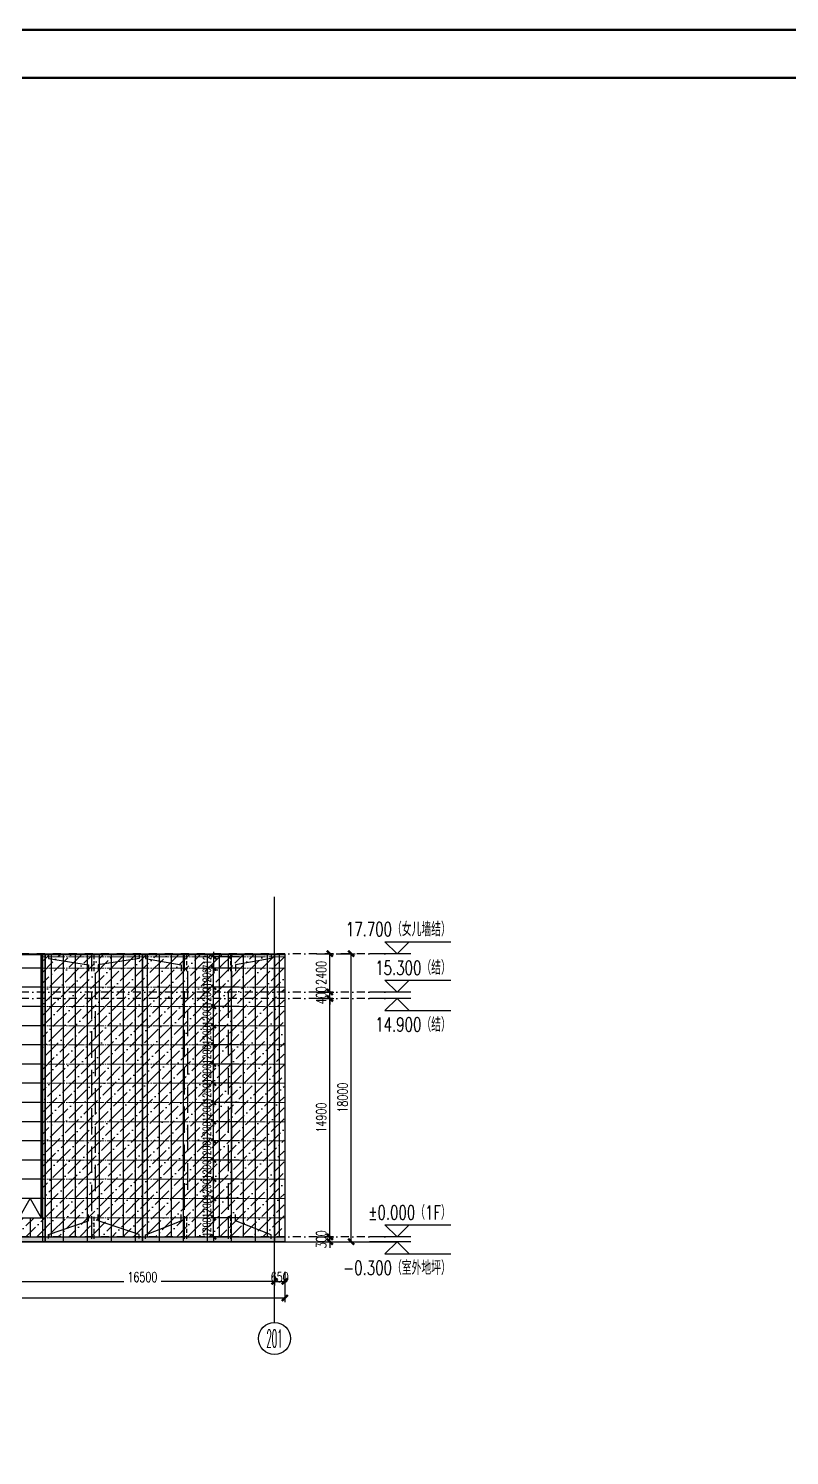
# Model space of a CAD drawing. Extents: x -2072575 to 87763, y -155913 to 742026.
# Drawn here: x -954871 to -907316, y 545061 to 634236 of the extents above; entities that cross this region are included whole.
import ezdxf
from ezdxf.enums import TextEntityAlignment as Align

# ---------------------------------------------------------------- set-up
doc = ezdxf.new("R2010")
doc.units = 0
doc.header["$LTSCALE"] = 1000
for name, pattern in [('20剖面图$0$DASH', [0.35, 0.25, -0.1]), ('CENTER', [2, 1.25, -0.25, 0.25, -0.25]), ('DASHDOT', [1, 0.5, -0.25, 0, -0.25]), ('DASHED', [0.75, 0.5, -0.25]), ('DOT', [0.25, 0, -0.25]), ('DOTE', [2.42, 2, -0.2, 0.02, -0.2])]:
    doc.linetypes.add(name, pattern=pattern)
doc.layers.get('Defpoints').update_dxf_attribs({"color": 210})
for name, color, linetype in [('!ZN1-填充-8', 8, 'Continuous'), ('!ZN3-玻璃幕墙-4', 4, 'Continuous'), ('0-cxFrame', 155, 'Continuous'), ('12圆钢+30钢套管撑杆', 3, 'Continuous'), ('12圆钢斜拉条', 30, 'Continuous'), ('12圆钢直拉条', 22, 'Continuous'), ('3符号', 3, 'Continuous'), ('3铝板幕墙', 3, 'Continuous'), ('4玻璃幕墙', 4, 'Continuous'), ('60x60x5钢方管', 6, '20剖面图$0$DASH'), ('A-LIN-V', 9, 'Continuous'), ('A-云线', 50, 'Continuous'), ('AS-WALL', 40, 'Continuous'), ('DIM', 173, 'Continuous'), ('DOT', 8, 'DOT'), ('DOTE', 1, 'CENTER'), ('压型钢板', 23, 'Continuous')]:
    doc.layers.add(name, color=color, linetype=linetype)
for name, color, linetype, lineweight in [('0-cxText', 131, 'Continuous', 25), ('冷弯薄壁C型钢 250x75x20x3.0', 51, 'DOTE', 0), ('梁', 4, 'Continuous', 18)]:
    doc.layers.add(name, color=color, linetype=linetype, lineweight=lineweight)
doc.styles.add('_TCH_AXIS', font='COMPLEX', dxfattribs={"bigfont": 'GBCBIG'})
doc.styles.add('cx_tuming', font='simhei.ttf')
doc.styles.add('cx_tuqian1', font='')
doc.styles.add('DHTEXT-1', font='romans.shx', dxfattribs={"width": 0.7, "bigfont": 'chinese.shx'})
doc.styles.add('卓越符号', font='ROMANS.shx', dxfattribs={"width": 0.7, "bigfont": 'CHINESE.shx'})
doc.styles.add('黑体', font='simhei.ttf', dxfattribs={"height": 12})
doc.styles.get('cx_tuqian1').set_extended_font_data('SimSun')
doc.dimstyles.new('ZN200', dxfattribs={"dimscale": 200, "dimtxt": 2.5, "dimasz": 1.5, "dimexe": 1, "dimexo": 2, "dimgap": 0.9, "dimtad": 1, "dimdec": 0, "dimdsep": 46, "dimtxsty": 'DHTEXT-1', "dimblk": 'ARCHTICK', "dimcen": 2.5, "dimclrd": 173, "dimclre": 173, "dimclrt": 7, "dimazin": 2, "dimtfac": 1, "dimtdec": 0, "dimtix": 1, "dimtmove": 2, "dimatfit": 3, "dimfxl": 0, "dimtolj": 1, "dimtzin": 0, "dimarcsym": 0})
doc.dimstyles.new('ZN250', dxfattribs={"dimscale": 250, "dimtxt": 2.5, "dimasz": 1.5, "dimexe": 1, "dimexo": 2, "dimgap": 0.9, "dimtad": 1, "dimdec": 0, "dimdsep": 46, "dimtxsty": 'DHTEXT-1', "dimblk": 'ARCHTICK', "dimcen": 2.5, "dimclrd": 173, "dimclre": 173, "dimclrt": 7, "dimazin": 2, "dimtfac": 1, "dimtdec": 0, "dimtix": 1, "dimtmove": 2, "dimatfit": 3, "dimfxl": 0, "dimarcsym": 0})
pattern_1 = [(45, (1036481.6, -558720.36), (252.5697, 926.08891), [1190.625, -238.125, 0, -238.125])]

# ---------------------------------------------------------------- blocks, each defined once
blk = doc.blocks.new('_ArchTick')
at = {"color": 0, "linetype": 'ByBlock', "const_width": 0.4}
blk.add_lwpolyline([(-0.5, -0.5), (0.5, 0.5)], dxfattribs=at)
blk = doc.blocks.new('*D157')
at = {"layer": 'Defpoints', "color": 0, "ltscale": 2500, "transparency": 16777216}
for p in [(-1210766, 470420), (-1126966, 470420), (-1126966, 468284)]:
    blk.add_point(p, dxfattribs=at)
at = {"layer": 'DIM', "color": 173, "linetype": 'ByBlock', "lineweight": -2, "ltscale": 2500, "transparency": 16777216}
for p, q in [((-1210766, 469920), (-1210766, 468034)), ((-1126966, 469920), (-1126966, 468034)), ((-1210766, 468284), (-1170070, 468284)), ((-1126966, 468284), (-1167662, 468284))]:
    blk.add_line(p, q, dxfattribs=at)
at = {"layer": 'DIM', "color": 173, "lineweight": -2, "ltscale": 2500, "transparency": 16777216, "xscale": 375, "yscale": 375, "zscale": 375, "rotation": 180}
blk.add_blockref('_ArchTick', (-1210766, 468284), dxfattribs=at)
at = {"layer": 'DIM', "color": 173, "lineweight": -2, "ltscale": 2500, "transparency": 16777216, "xscale": 375, "yscale": 375, "zscale": 375}
blk.add_blockref('_ArchTick', (-1126966, 468284), dxfattribs=at)
at = {"layer": 'DIM', "color": 7, "ltscale": 2500, "transparency": 16777216, "insert": (-1168866, 468559), "char_height": 625, "attachment_point": 5, "style": 'DHTEXT-1'}
blk.add_mtext('83800', dxfattribs=at)
blk = doc.blocks.new('*D158')
at = {"layer": 'Defpoints', "color": 0, "ltscale": 2500, "transparency": 16777216}
for p in [(-1124149, 489808), (-1122816, 489808), (-1124149, 471808)]:
    blk.add_point(p, dxfattribs=at)
at = {"layer": 'DIM', "color": 173, "linetype": 'ByBlock', "lineweight": -2, "ltscale": 2500, "transparency": 16777216}
for p, q in [((-1123649, 489808), (-1122566, 489808)), ((-1122816, 471808), (-1122816, 489808)), ((-1123649, 471808), (-1122566, 471808))]:
    blk.add_line(p, q, dxfattribs=at)
at = {"layer": 'DIM', "color": 173, "lineweight": -2, "ltscale": 2500, "transparency": 16777216, "xscale": 375, "yscale": 375, "zscale": 375}
for p, rotation in [((-1122816, 489808), 90), ((-1122816, 471808), 270)]:
    blk.add_blockref('_ArchTick', p, dxfattribs=dict(at, rotation=rotation))
at = {"layer": 'DIM', "color": 7, "ltscale": 2500, "transparency": 16777216, "insert": (-1123353, 480808), "char_height": 625, "attachment_point": 5, "rotation": 90, "style": 'DHTEXT-1'}
blk.add_mtext('18000', dxfattribs=at)
blk = doc.blocks.new('*D159')
at = {"layer": 'Defpoints', "color": 0, "ltscale": 2500, "transparency": 16777216}
for p in [(-1125484, 472108), (-1125484, 471808), (-1124151, 472108)]:
    blk.add_point(p, dxfattribs=at)
at = {"layer": 'DIM', "color": 173, "linetype": 'ByBlock', "lineweight": -2, "ltscale": 2500, "transparency": 16777216}
for p, q in [((-1124984, 472108), (-1123901, 472108)), ((-1124984, 471808), (-1123901, 471808)), ((-1124151, 472108), (-1124151, 472483)), ((-1124151, 471808), (-1124151, 472108)), ((-1124151, 471808), (-1124151, 471433))]:
    blk.add_line(p, q, dxfattribs=at)
at = {"layer": 'DIM', "color": 173, "lineweight": -2, "ltscale": 2500, "transparency": 16777216, "xscale": 375, "yscale": 375, "zscale": 375}
for p, rotation in [((-1124151, 472108), 270), ((-1124151, 471808), 90)]:
    blk.add_blockref('_ArchTick', p, dxfattribs=dict(at, rotation=rotation))
at = {"layer": 'DIM', "color": 7, "ltscale": 2500, "transparency": 16777216, "insert": (-1124688, 471958), "char_height": 625, "attachment_point": 5, "rotation": 90, "style": 'DHTEXT-1'}
blk.add_mtext('300', dxfattribs=at)
blk = doc.blocks.new('*D160')
at = {"layer": 'Defpoints', "color": 0, "ltscale": 2500, "transparency": 16777216}
for p in [(-1125484, 487008), (-1124151, 487008), (-1125484, 472108)]:
    blk.add_point(p, dxfattribs=at)
at = {"layer": 'DIM', "color": 173, "linetype": 'ByBlock', "lineweight": -2, "ltscale": 2500, "transparency": 16777216}
for p, q in [((-1124984, 487008), (-1123901, 487008)), ((-1124151, 472108), (-1124151, 487008)), ((-1124984, 472108), (-1123901, 472108))]:
    blk.add_line(p, q, dxfattribs=at)
at = {"layer": 'DIM', "color": 173, "lineweight": -2, "ltscale": 2500, "transparency": 16777216, "xscale": 375, "yscale": 375, "zscale": 375}
for p, rotation in [((-1124151, 487008), 90), ((-1124151, 472108), 270)]:
    blk.add_blockref('_ArchTick', p, dxfattribs=dict(at, rotation=rotation))
at = {"layer": 'DIM', "color": 7, "ltscale": 2500, "transparency": 16777216, "insert": (-1124688, 479558), "char_height": 625, "attachment_point": 5, "rotation": 90, "style": 'DHTEXT-1'}
blk.add_mtext('14900', dxfattribs=at)
blk = doc.blocks.new('*D161')
at = {"layer": 'Defpoints', "color": 0, "ltscale": 2500, "transparency": 16777216}
for p in [(-1125484, 487408), (-1125484, 487008), (-1124151, 487408)]:
    blk.add_point(p, dxfattribs=at)
at = {"layer": 'DIM', "color": 173, "linetype": 'ByBlock', "lineweight": -2, "ltscale": 2500, "transparency": 16777216}
for p, q in [((-1124984, 487408), (-1123901, 487408)), ((-1124984, 487008), (-1123901, 487008)), ((-1124151, 487408), (-1124151, 487783)), ((-1124151, 487008), (-1124151, 487408)), ((-1124151, 487008), (-1124151, 486633))]:
    blk.add_line(p, q, dxfattribs=at)
at = {"layer": 'DIM', "color": 173, "lineweight": -2, "ltscale": 2500, "transparency": 16777216, "xscale": 375, "yscale": 375, "zscale": 375}
for p, rotation in [((-1124151, 487408), 270), ((-1124151, 487008), 90)]:
    blk.add_blockref('_ArchTick', p, dxfattribs=dict(at, rotation=rotation))
at = {"layer": 'DIM', "color": 7, "ltscale": 2500, "transparency": 16777216, "insert": (-1124688, 487208), "char_height": 625, "attachment_point": 5, "rotation": 90, "style": 'DHTEXT-1'}
blk.add_mtext('400', dxfattribs=at)
blk = doc.blocks.new('*D162')
at = {"layer": 'Defpoints', "color": 0, "ltscale": 2500, "transparency": 16777216}
for p in [(-1125484, 489808), (-1124151, 489808), (-1125484, 487408)]:
    blk.add_point(p, dxfattribs=at)
at = {"layer": 'DIM', "color": 173, "linetype": 'ByBlock', "lineweight": -2, "ltscale": 2500, "transparency": 16777216}
for p, q in [((-1124984, 489808), (-1123901, 489808)), ((-1124151, 487408), (-1124151, 489808)), ((-1124984, 487408), (-1123901, 487408))]:
    blk.add_line(p, q, dxfattribs=at)
at = {"layer": 'DIM', "color": 173, "lineweight": -2, "ltscale": 2500, "transparency": 16777216, "xscale": 375, "yscale": 375, "zscale": 375}
for p, rotation in [((-1124151, 489808), 90), ((-1124151, 487408), 270)]:
    blk.add_blockref('_ArchTick', p, dxfattribs=dict(at, rotation=rotation))
at = {"layer": 'DIM', "color": 7, "ltscale": 2500, "transparency": 16777216, "insert": (-1124688, 488608), "char_height": 625, "attachment_point": 5, "rotation": 90, "style": 'DHTEXT-1'}
blk.add_mtext('2400', dxfattribs=at)
blk = doc.blocks.new('*D168')
at = {"layer": 'Defpoints', "color": 0, "ltscale": 2500, "transparency": 16777216}
for p in [(-1144116, 470420), (-1127616, 470420), (-1127616, 469324)]:
    blk.add_point(p, dxfattribs=at)
at = {"layer": 'DIM', "color": 173, "linetype": 'ByBlock', "lineweight": -2, "ltscale": 2500, "transparency": 16777216}
for p, q in [((-1144116, 469920), (-1144116, 469074)), ((-1144116, 469324), (-1137039, 469324)), ((-1127616, 469324), (-1134693, 469324)), ((-1127616, 469920), (-1127616, 469074))]:
    blk.add_line(p, q, dxfattribs=at)
at = {"layer": 'DIM', "color": 173, "lineweight": -2, "ltscale": 2500, "transparency": 16777216, "xscale": 375, "yscale": 375, "zscale": 375, "rotation": 180}
blk.add_blockref('_ArchTick', (-1144116, 469324), dxfattribs=at)
at = {"layer": 'DIM', "color": 173, "lineweight": -2, "ltscale": 2500, "transparency": 16777216, "xscale": 375, "yscale": 375, "zscale": 375}
blk.add_blockref('_ArchTick', (-1127616, 469324), dxfattribs=at)
at = {"layer": 'DIM', "color": 7, "ltscale": 2500, "transparency": 16777216, "insert": (-1135866, 469599), "char_height": 625, "attachment_point": 5, "style": 'DHTEXT-1'}
blk.add_mtext('16500', dxfattribs=at)
blk = doc.blocks.new('*D169')
at = {"layer": 'Defpoints', "color": 0, "ltscale": 2500, "transparency": 16777216}
for p in [(-1127616, 470420), (-1126966, 470420), (-1126966, 469324)]:
    blk.add_point(p, dxfattribs=at)
at = {"layer": 'DIM', "color": 173, "linetype": 'ByBlock', "lineweight": -2, "ltscale": 2500, "transparency": 16777216}
for p, q in [((-1127616, 469920), (-1127616, 469074)), ((-1127616, 469324), (-1126966, 469324)), ((-1126966, 469920), (-1126966, 469074))]:
    blk.add_line(p, q, dxfattribs=at)
at = {"layer": 'DIM', "color": 173, "lineweight": -2, "ltscale": 2500, "transparency": 16777216, "xscale": 375, "yscale": 375, "zscale": 375, "rotation": 180}
blk.add_blockref('_ArchTick', (-1127616, 469324), dxfattribs=at)
at = {"layer": 'DIM', "color": 173, "lineweight": -2, "ltscale": 2500, "transparency": 16777216, "xscale": 375, "yscale": 375, "zscale": 375}
blk.add_blockref('_ArchTick', (-1126966, 469324), dxfattribs=at)
at = {"layer": 'DIM', "color": 7, "ltscale": 2500, "transparency": 16777216, "insert": (-1127291, 469599), "char_height": 625, "attachment_point": 5, "style": 'DHTEXT-1'}
blk.add_mtext('650', dxfattribs=at)
blk = doc.blocks.new('卓越-轴号')
blk.add_circle((0, 0), 4)
at = {"color": 0, "style": '_TCH_AXIS', "width": 1.041667, "flags": 8}
blk.add_attdef('A', text='', height=4.48, dxfattribs=at).set_placement((-2, -2.24), (2, -2.24), align=Align.FIT)
blk = doc.blocks.new('*U226')
at = {"ltscale": 10}
blk.add_line((3.48, 0), (-6.85, 0), dxfattribs=at)
blk.add_lwpolyline([(3, 3), (0, 0), (-3, 3), (13.45, 3)])
at = {"color": 0, "style": '卓越符号', "width": 0.7, "flags": 8}
blk.add_attdef('±0.000', text='', height=3.5, dxfattribs=at).set_placement((13.45, 4.35), align=Align.RIGHT)
blk = doc.blocks.new('*U227')
at = {"ltscale": 10}
blk.add_line((3.48, 0), (-6.85, 0), dxfattribs=at)
blk.add_lwpolyline([(3, -3), (0, 0), (-3, -3), (13.45, -3)])
at = {"color": 0, "style": '卓越符号', "width": 0.7, "flags": 8}
blk.add_attdef('±0.000', text='', height=3.5, dxfattribs=at).set_placement((13.45, -7.85), align=Align.RIGHT)
blk = doc.blocks.new('TK22.A1 L(Dragon)')
at = {"layer": '0-cxFrame', "color": 7, "const_width": 0.5}
blk.add_lwpolyline([(0, 0), (-841, 0), (-841, 594), (0, 594)], close=True, dxfattribs=at)
at = {"layer": '0-cxFrame', "const_width": 0.5}
blk.add_lwpolyline([(-80, 10), (-821, 10), (-821, 584), (-80, 584)], close=True, dxfattribs=at)
at = {"style": '黑体', "flags": 4}
blk.add_attdef('图幅', text='', height=3.3, dxfattribs=at).set_placement((-40, 3), align=Align.RIGHT)
at = {"layer": '0-cxText', "flags": 4}
for tag, height, style, p in [('建设单位', 3.5, 'cx_tuming', (-45, 240)), ('项目名称', 3.5, 'cx_tuming', (-45, 210)), ('子项名称', 3.5, 'cx_tuming', (-45, 180)), ('工程编号', 3.3, 'cx_tuqian1', (-35, 165)), ('图名1', 3.5, 'cx_tuming', (-45, 87)), ('图名2', 3.5, 'cx_tuming', (-45, 79)), ('图名3', 3.5, 'cx_tuming', (-45, 71)), ('出图日期', 3.3, 'cx_tuqian1', (-39, 60)), ('专业', 3.3, 'cx_tuqian1', (-55, 52)), ('图号', 3.3, 'cx_tuqian1', (-55, 44)), ('版次', 3.3, 'cx_tuqian1', (-20, 44))]:
    blk.add_attdef(tag, text='', height=height, dxfattribs=dict(at, style=style)).set_placement(p, align=Align.MIDDLE)
at = {"layer": 'Defpoints', "color": 6, "flags": 4}
for tag, height, style, p in [('tufu', 3.3, '黑体', (-12, 12)), ('dwfname', 4, 'cx_tuqian1', (-80, 3))]:
    blk.add_attdef(tag, text='', height=height, dxfattribs=dict(at, style=style)).set_placement(p, align=Align.RIGHT)
blk = doc.blocks.new('20250905092932')
at = {"layer": '!ZN1-填充-8'}
h = blk.add_hatch(dxfattribs=at)
h.set_pattern_fill('ANSI36', color=252, scale=300, style=0)
h.set_pattern_definition(pattern_1)
h.paths.add_polyline_path([(68000, 0), (83100, 0), (83100, 17650), (68000, 17650)])
h = blk.add_hatch(dxfattribs=at)
h.set_pattern_fill('ANSI36', color=252, scale=300, style=0)
h.set_pattern_definition(pattern_1)
h.paths.add_polyline_path([(11109, 0), (68000, 0), (68000, 1200), (11109, 1200)])
h = blk.add_hatch(dxfattribs=at)
h.set_pattern_fill('DOTS', color=252, scale=100, style=0)
h.set_pattern_definition([(0, (1022002.81, -558720.36), (79.375, 158.75), [0, -158.75])])
h.paths.add_polyline_path([(-650, 0), (83150, 0), (83150, -300), (-650, -300)])
at = {"layer": '!ZN3-玻璃幕墙-4', "color": 252, "ltscale": 10, "elevation": 0}
blk.add_lwpolyline([(66540, 1200), (67230, 2400), (67920, 1200)], dxfattribs=at)
at = {"layer": '3铝板幕墙', "color": 252, "ltscale": 1000}
for p, q in [((68000, 0), (68000, -300)), ((69302, 0), (69302, -300)), ((70802, 0), (70802, -300)), ((72302, 0), (72302, -300)), ((73802, 0), (73802, -300)), ((75302, 0), (75302, -300)), ((76802, 0), (76802, -300)), ((78302, 0), (78302, -300)), ((79802, 0), (79802, -300)), ((81302, 0), (81302, -300)), ((83150, 0), (83150, -300))]:
    blk.add_line(p, q, dxfattribs=at)
blk.add_lwpolyline([(-650, 0), (83150, 0), (83150, -300), (-650, -300)], close=True, dxfattribs=at)
at = {"layer": '4玻璃幕墙', "color": 252, "ltscale": 10}
for p, q in [((67920, 1200), (67920, 17650)), ((68000, 1200), (68000, 17650)), ((67920, 16800), (66540, 16800)), ((67920, 15600), (66540, 15600)), ((67920, 14400), (66540, 14400)), ((67920, 13200), (66540, 13200)), ((67920, 12000), (66540, 12000)), ((67920, 10800), (66540, 10800)), ((67920, 9600), (66540, 9600)), ((67920, 8400), (66540, 8400)), ((67920, 7200), (66540, 7200)), ((67920, 6000), (66540, 6000)), ((67920, 4800), (66540, 4800)), ((67920, 3600), (66540, 3600)), ((67920, 2400), (66540, 2400))]:
    blk.add_line(p, q, dxfattribs=at)
blk.add_lwpolyline([(7269, 2400), (7269, 0), (11107, 0), (11107, 1200), (68000, 1200), (68000, 17650), (66460, 17650), (66460, 2400), (7269, 2400)], dxfattribs=at)
at = {"layer": '压型钢板', "color": 252, "ltscale": 10}
for p, q in [((68000, 17700), (68000, 0)), ((68552, 17700), (68552, 0)), ((69302, 17700), (69302, 0)), ((70052, 17700), (70052, 0)), ((70802, 17700), (70802, 0)), ((71552, 17700), (71552, 0)), ((72302, 17700), (72302, 0)), ((73052, 17700), (73052, 0)), ((73802, 17700), (73802, 0)), ((74552, 17700), (74552, 0)), ((75302, 17700), (75302, 0)), ((76052, 17700), (76052, 0)), ((76802, 17700), (76802, 0)), ((77552, 17700), (77552, 0)), ((78302, 17700), (78302, 0)), ((79052, 17700), (79052, 0)), ((79802, 17700), (79802, 0)), ((80552, 17700), (80552, 0)), ((81302, 17700), (81302, 0)), ((82052, 17700), (82052, 0)), ((82802, 17700), (82802, 0)), ((83150, 17700), (83150, 0)), ((67230, 1200), (67230, 0))]:
    blk.add_line(p, q, dxfattribs=at)
blk = doc.blocks.new('*D3731')
at = {"layer": 'Defpoints', "color": 0, "ltscale": 10, "transparency": 16777216}
for p in [(-943282, 576233), (-941316, 576233), (-941316, 575520)]:
    blk.add_point(p, dxfattribs=at)
at = {"layer": 'DIM', "color": 173, "linetype": 'ByBlock', "lineweight": -2, "ltscale": 10, "transparency": 16777216}
for p, q in [((-941716, 576233), (-943482, 576233)), ((-943282, 576233), (-943282, 576533)), ((-943282, 575520), (-943282, 576233)), ((-941716, 575520), (-943482, 575520)), ((-943282, 575520), (-943282, 575220))]:
    blk.add_line(p, q, dxfattribs=at)
at = {"layer": 'DIM', "color": 173, "lineweight": -2, "ltscale": 10, "transparency": 16777216, "xscale": 300, "yscale": 300, "zscale": 300}
for p, rotation in [((-943282, 576233), 270), ((-943282, 575520), 90)]:
    blk.add_blockref('_ArchTick', p, dxfattribs=dict(at, rotation=rotation))
at = {"layer": 'DIM', "color": 7, "ltscale": 10, "transparency": 16777216, "insert": (-943712, 575877), "char_height": 500, "attachment_point": 5, "rotation": 90, "style": 'DHTEXT-1'}
blk.add_mtext('\\A1;712', dxfattribs=at)
blk = doc.blocks.new('*D3732')
at = {"layer": 'Defpoints', "color": 0, "ltscale": 10, "transparency": 16777216}
for p in [(-943302, 575520), (-941316, 575520), (-941316, 574320)]:
    blk.add_point(p, dxfattribs=at)
at = {"layer": 'DIM', "color": 173, "linetype": 'ByBlock', "lineweight": -2, "ltscale": 10, "transparency": 16777216}
for p, q in [((-941716, 575520), (-943502, 575520)), ((-943302, 575520), (-943302, 575820)), ((-943302, 574320), (-943302, 575520)), ((-941716, 574320), (-943502, 574320)), ((-943302, 574320), (-943302, 574020))]:
    blk.add_line(p, q, dxfattribs=at)
at = {"layer": 'DIM', "color": 173, "lineweight": -2, "ltscale": 10, "transparency": 16777216, "xscale": 300, "yscale": 300, "zscale": 300}
for p, rotation in [((-943302, 575520), 270), ((-943302, 574320), 90)]:
    blk.add_blockref('_ArchTick', p, dxfattribs=dict(at, rotation=rotation))
at = {"layer": 'DIM', "color": 7, "ltscale": 10, "transparency": 16777216, "insert": (-943732, 574920), "char_height": 500, "attachment_point": 5, "rotation": 90, "style": 'DHTEXT-1'}
blk.add_mtext('\\A1;1200', dxfattribs=at)
blk = doc.blocks.new('*D3733')
at = {"layer": 'Defpoints', "color": 0, "ltscale": 10, "transparency": 16777216}
for p in [(-943302, 574320), (-941316, 574320), (-941316, 573120)]:
    blk.add_point(p, dxfattribs=at)
at = {"layer": 'DIM', "color": 173, "linetype": 'ByBlock', "lineweight": -2, "ltscale": 10, "transparency": 16777216}
for p, q in [((-941716, 574320), (-943502, 574320)), ((-943302, 574320), (-943302, 574620)), ((-943302, 573120), (-943302, 574320)), ((-941716, 573120), (-943502, 573120)), ((-943302, 573120), (-943302, 572820))]:
    blk.add_line(p, q, dxfattribs=at)
at = {"layer": 'DIM', "color": 173, "lineweight": -2, "ltscale": 10, "transparency": 16777216, "xscale": 300, "yscale": 300, "zscale": 300}
for p, rotation in [((-943302, 574320), 270), ((-943302, 573120), 90)]:
    blk.add_blockref('_ArchTick', p, dxfattribs=dict(at, rotation=rotation))
at = {"layer": 'DIM', "color": 7, "ltscale": 10, "transparency": 16777216, "insert": (-943732, 573720), "char_height": 500, "attachment_point": 5, "rotation": 90, "style": 'DHTEXT-1'}
blk.add_mtext('\\A1;1200', dxfattribs=at)
blk = doc.blocks.new('*D3734')
at = {"layer": 'Defpoints', "color": 0, "ltscale": 10, "transparency": 16777216}
for p in [(-943302, 573120), (-941316, 573120), (-941316, 571920)]:
    blk.add_point(p, dxfattribs=at)
at = {"layer": 'DIM', "color": 173, "linetype": 'ByBlock', "lineweight": -2, "ltscale": 10, "transparency": 16777216}
for p, q in [((-943302, 573120), (-943302, 573420)), ((-941716, 573120), (-943502, 573120)), ((-943302, 571920), (-943302, 573120)), ((-941716, 571920), (-943502, 571920)), ((-943302, 571920), (-943302, 571620))]:
    blk.add_line(p, q, dxfattribs=at)
at = {"layer": 'DIM', "color": 173, "lineweight": -2, "ltscale": 10, "transparency": 16777216, "xscale": 300, "yscale": 300, "zscale": 300}
for p, rotation in [((-943302, 573120), 270), ((-943302, 571920), 90)]:
    blk.add_blockref('_ArchTick', p, dxfattribs=dict(at, rotation=rotation))
at = {"layer": 'DIM', "color": 7, "ltscale": 10, "transparency": 16777216, "insert": (-943732, 572520), "char_height": 500, "attachment_point": 5, "rotation": 90, "style": 'DHTEXT-1'}
blk.add_mtext('\\A1;1200', dxfattribs=at)
blk = doc.blocks.new('*D3735')
at = {"layer": 'Defpoints', "color": 0, "ltscale": 10, "transparency": 16777216}
for p in [(-943302, 571920), (-941316, 571920), (-941316, 570720)]:
    blk.add_point(p, dxfattribs=at)
at = {"layer": 'DIM', "color": 173, "linetype": 'ByBlock', "lineweight": -2, "ltscale": 10, "transparency": 16777216}
for p, q in [((-941716, 571920), (-943502, 571920)), ((-943302, 571920), (-943302, 572220)), ((-943302, 570720), (-943302, 571920)), ((-941716, 570720), (-943502, 570720)), ((-943302, 570720), (-943302, 570420))]:
    blk.add_line(p, q, dxfattribs=at)
at = {"layer": 'DIM', "color": 173, "lineweight": -2, "ltscale": 10, "transparency": 16777216, "xscale": 300, "yscale": 300, "zscale": 300}
for p, rotation in [((-943302, 571920), 270), ((-943302, 570720), 90)]:
    blk.add_blockref('_ArchTick', p, dxfattribs=dict(at, rotation=rotation))
at = {"layer": 'DIM', "color": 7, "ltscale": 10, "transparency": 16777216, "insert": (-943732, 571320), "char_height": 500, "attachment_point": 5, "rotation": 90, "style": 'DHTEXT-1'}
blk.add_mtext('\\A1;1200', dxfattribs=at)
blk = doc.blocks.new('*D3736')
at = {"layer": 'Defpoints', "color": 0, "ltscale": 10, "transparency": 16777216}
for p in [(-943302, 570720), (-941316, 570720), (-941316, 569520)]:
    blk.add_point(p, dxfattribs=at)
at = {"layer": 'DIM', "color": 173, "linetype": 'ByBlock', "lineweight": -2, "ltscale": 10, "transparency": 16777216}
for p, q in [((-941716, 570720), (-943502, 570720)), ((-943302, 570720), (-943302, 571020)), ((-943302, 569520), (-943302, 570720)), ((-941716, 569520), (-943502, 569520)), ((-943302, 569520), (-943302, 569220))]:
    blk.add_line(p, q, dxfattribs=at)
at = {"layer": 'DIM', "color": 173, "lineweight": -2, "ltscale": 10, "transparency": 16777216, "xscale": 300, "yscale": 300, "zscale": 300}
for p, rotation in [((-943302, 570720), 270), ((-943302, 569520), 90)]:
    blk.add_blockref('_ArchTick', p, dxfattribs=dict(at, rotation=rotation))
at = {"layer": 'DIM', "color": 7, "ltscale": 10, "transparency": 16777216, "insert": (-943732, 570120), "char_height": 500, "attachment_point": 5, "rotation": 90, "style": 'DHTEXT-1'}
blk.add_mtext('\\A1;1200', dxfattribs=at)
blk = doc.blocks.new('*D3737')
at = {"layer": 'Defpoints', "color": 0, "ltscale": 10, "transparency": 16777216}
for p in [(-943302, 569520), (-941316, 569520), (-941316, 568320)]:
    blk.add_point(p, dxfattribs=at)
at = {"layer": 'DIM', "color": 173, "linetype": 'ByBlock', "lineweight": -2, "ltscale": 10, "transparency": 16777216}
for p, q in [((-941716, 569520), (-943502, 569520)), ((-943302, 569520), (-943302, 569820)), ((-943302, 568320), (-943302, 569520)), ((-941716, 568320), (-943502, 568320)), ((-943302, 568320), (-943302, 568020))]:
    blk.add_line(p, q, dxfattribs=at)
at = {"layer": 'DIM', "color": 173, "lineweight": -2, "ltscale": 10, "transparency": 16777216, "xscale": 300, "yscale": 300, "zscale": 300}
for p, rotation in [((-943302, 569520), 270), ((-943302, 568320), 90)]:
    blk.add_blockref('_ArchTick', p, dxfattribs=dict(at, rotation=rotation))
at = {"layer": 'DIM', "color": 7, "ltscale": 10, "transparency": 16777216, "insert": (-943732, 568920), "char_height": 500, "attachment_point": 5, "rotation": 90, "style": 'DHTEXT-1'}
blk.add_mtext('\\A1;1200', dxfattribs=at)
blk = doc.blocks.new('*D3738')
at = {"layer": 'Defpoints', "color": 0, "ltscale": 10, "transparency": 16777216}
for p in [(-943302, 568320), (-941316, 568320), (-941316, 567120)]:
    blk.add_point(p, dxfattribs=at)
at = {"layer": 'DIM', "color": 173, "linetype": 'ByBlock', "lineweight": -2, "ltscale": 10, "transparency": 16777216}
for p, q in [((-941716, 568320), (-943502, 568320)), ((-943302, 568320), (-943302, 568620)), ((-943302, 567120), (-943302, 568320)), ((-941716, 567120), (-943502, 567120)), ((-943302, 567120), (-943302, 566820))]:
    blk.add_line(p, q, dxfattribs=at)
at = {"layer": 'DIM', "color": 173, "lineweight": -2, "ltscale": 10, "transparency": 16777216, "xscale": 300, "yscale": 300, "zscale": 300}
for p, rotation in [((-943302, 568320), 270), ((-943302, 567120), 90)]:
    blk.add_blockref('_ArchTick', p, dxfattribs=dict(at, rotation=rotation))
at = {"layer": 'DIM', "color": 7, "ltscale": 10, "transparency": 16777216, "insert": (-943732, 567720), "char_height": 500, "attachment_point": 5, "rotation": 90, "style": 'DHTEXT-1'}
blk.add_mtext('\\A1;1200', dxfattribs=at)
blk = doc.blocks.new('*D3739')
at = {"layer": 'Defpoints', "color": 0, "ltscale": 10, "transparency": 16777216}
for p in [(-943302, 567120), (-941316, 567120), (-941316, 565920)]:
    blk.add_point(p, dxfattribs=at)
at = {"layer": 'DIM', "color": 173, "linetype": 'ByBlock', "lineweight": -2, "ltscale": 10, "transparency": 16777216}
for p, q in [((-943302, 567120), (-943302, 567420)), ((-941716, 567120), (-943502, 567120)), ((-943302, 565920), (-943302, 567120)), ((-941716, 565920), (-943502, 565920)), ((-943302, 565920), (-943302, 565620))]:
    blk.add_line(p, q, dxfattribs=at)
at = {"layer": 'DIM', "color": 173, "lineweight": -2, "ltscale": 10, "transparency": 16777216, "xscale": 300, "yscale": 300, "zscale": 300}
for p, rotation in [((-943302, 567120), 270), ((-943302, 565920), 90)]:
    blk.add_blockref('_ArchTick', p, dxfattribs=dict(at, rotation=rotation))
at = {"layer": 'DIM', "color": 7, "ltscale": 10, "transparency": 16777216, "insert": (-943732, 566520), "char_height": 500, "attachment_point": 5, "rotation": 90, "style": 'DHTEXT-1'}
blk.add_mtext('\\A1;1200', dxfattribs=at)
blk = doc.blocks.new('*D3740')
at = {"layer": 'Defpoints', "color": 0, "ltscale": 10, "transparency": 16777216}
for p in [(-943302, 565920), (-941316, 565920), (-941316, 564720)]:
    blk.add_point(p, dxfattribs=at)
at = {"layer": 'DIM', "color": 173, "linetype": 'ByBlock', "lineweight": -2, "ltscale": 10, "transparency": 16777216}
for p, q in [((-941716, 565920), (-943502, 565920)), ((-943302, 565920), (-943302, 566220)), ((-943302, 564720), (-943302, 565920)), ((-941716, 564720), (-943502, 564720)), ((-943302, 564720), (-943302, 564420))]:
    blk.add_line(p, q, dxfattribs=at)
at = {"layer": 'DIM', "color": 173, "lineweight": -2, "ltscale": 10, "transparency": 16777216, "xscale": 300, "yscale": 300, "zscale": 300}
for p, rotation in [((-943302, 565920), 270), ((-943302, 564720), 90)]:
    blk.add_blockref('_ArchTick', p, dxfattribs=dict(at, rotation=rotation))
at = {"layer": 'DIM', "color": 7, "ltscale": 10, "transparency": 16777216, "insert": (-943732, 565320), "char_height": 500, "attachment_point": 5, "rotation": 90, "style": 'DHTEXT-1'}
blk.add_mtext('\\A1;1200', dxfattribs=at)
blk = doc.blocks.new('*D3741')
at = {"layer": 'Defpoints', "color": 0, "ltscale": 10, "transparency": 16777216}
for p in [(-943302, 564720), (-941316, 564720), (-941316, 563520)]:
    blk.add_point(p, dxfattribs=at)
at = {"layer": 'DIM', "color": 173, "linetype": 'ByBlock', "lineweight": -2, "ltscale": 10, "transparency": 16777216}
for p, q in [((-941716, 564720), (-943502, 564720)), ((-943302, 564720), (-943302, 565020)), ((-943302, 563520), (-943302, 564720)), ((-941716, 563520), (-943502, 563520)), ((-943302, 563520), (-943302, 563220))]:
    blk.add_line(p, q, dxfattribs=at)
at = {"layer": 'DIM', "color": 173, "lineweight": -2, "ltscale": 10, "transparency": 16777216, "xscale": 300, "yscale": 300, "zscale": 300}
for p, rotation in [((-943302, 564720), 270), ((-943302, 563520), 90)]:
    blk.add_blockref('_ArchTick', p, dxfattribs=dict(at, rotation=rotation))
at = {"layer": 'DIM', "color": 7, "ltscale": 10, "transparency": 16777216, "insert": (-943732, 564120), "char_height": 500, "attachment_point": 5, "rotation": 90, "style": 'DHTEXT-1'}
blk.add_mtext('\\A1;1200', dxfattribs=at)
blk = doc.blocks.new('*D3742')
at = {"layer": 'Defpoints', "color": 0, "ltscale": 10, "transparency": 16777216}
for p in [(-943302, 563520), (-941316, 563520), (-941316, 562320)]:
    blk.add_point(p, dxfattribs=at)
at = {"layer": 'DIM', "color": 173, "linetype": 'ByBlock', "lineweight": -2, "ltscale": 10, "transparency": 16777216}
for p, q in [((-943302, 563520), (-943302, 563820)), ((-941716, 563520), (-943502, 563520)), ((-943302, 562320), (-943302, 563520)), ((-941716, 562320), (-943502, 562320)), ((-943302, 562320), (-943302, 562020))]:
    blk.add_line(p, q, dxfattribs=at)
at = {"layer": 'DIM', "color": 173, "lineweight": -2, "ltscale": 10, "transparency": 16777216, "xscale": 300, "yscale": 300, "zscale": 300}
for p, rotation in [((-943302, 563520), 270), ((-943302, 562320), 90)]:
    blk.add_blockref('_ArchTick', p, dxfattribs=dict(at, rotation=rotation))
at = {"layer": 'DIM', "color": 7, "ltscale": 10, "transparency": 16777216, "insert": (-943732, 562920), "char_height": 500, "attachment_point": 5, "rotation": 90, "style": 'DHTEXT-1'}
blk.add_mtext('\\A1;1200', dxfattribs=at)
blk = doc.blocks.new('*D3728')
at = {"layer": 'Defpoints', "color": 0, "ltscale": 10, "transparency": 16777216}
for p in [(-943302, 562320), (-941316, 562320), (-941316, 561120)]:
    blk.add_point(p, dxfattribs=at)
at = {"layer": 'DIM', "color": 173, "linetype": 'ByBlock', "lineweight": -2, "ltscale": 10, "transparency": 16777216}
for p, q in [((-941716, 562320), (-943502, 562320)), ((-943302, 562320), (-943302, 562620)), ((-943302, 561120), (-943302, 562320)), ((-941716, 561120), (-943502, 561120)), ((-943302, 561120), (-943302, 560820))]:
    blk.add_line(p, q, dxfattribs=at)
at = {"layer": 'DIM', "color": 173, "lineweight": -2, "ltscale": 10, "transparency": 16777216, "xscale": 300, "yscale": 300, "zscale": 300}
for p, rotation in [((-943302, 562320), 270), ((-943302, 561120), 90)]:
    blk.add_blockref('_ArchTick', p, dxfattribs=dict(at, rotation=rotation))
at = {"layer": 'DIM', "color": 7, "ltscale": 10, "transparency": 16777216, "insert": (-943732, 561720), "char_height": 500, "attachment_point": 5, "rotation": 90, "style": 'DHTEXT-1'}
blk.add_mtext('\\A1;1200', dxfattribs=at)
blk = doc.blocks.new('*D3729')
at = {"layer": 'Defpoints', "color": 0, "ltscale": 10, "transparency": 16777216}
for p in [(-943302, 561120), (-941316, 561120), (-941316, 559920)]:
    blk.add_point(p, dxfattribs=at)
at = {"layer": 'DIM', "color": 173, "linetype": 'ByBlock', "lineweight": -2, "ltscale": 10, "transparency": 16777216}
for p, q in [((-941716, 561120), (-943502, 561120)), ((-943302, 561120), (-943302, 561420)), ((-943302, 559920), (-943302, 561120)), ((-941716, 559920), (-943502, 559920)), ((-943302, 559920), (-943302, 559620))]:
    blk.add_line(p, q, dxfattribs=at)
at = {"layer": 'DIM', "color": 173, "lineweight": -2, "ltscale": 10, "transparency": 16777216, "xscale": 300, "yscale": 300, "zscale": 300}
for p, rotation in [((-943302, 561120), 270), ((-943302, 559920), 90)]:
    blk.add_blockref('_ArchTick', p, dxfattribs=dict(at, rotation=rotation))
at = {"layer": 'DIM', "color": 7, "ltscale": 10, "transparency": 16777216, "insert": (-943732, 560520), "char_height": 500, "attachment_point": 5, "rotation": 90, "style": 'DHTEXT-1'}
blk.add_mtext('\\A1;1200', dxfattribs=at)
blk = doc.blocks.new('*D3730')
at = {"layer": 'Defpoints', "color": 0, "ltscale": 10, "transparency": 16777216}
for p in [(-943302, 559920), (-941316, 559920), (-941316, 558720)]:
    blk.add_point(p, dxfattribs=at)
at = {"layer": 'DIM', "color": 173, "linetype": 'ByBlock', "lineweight": -2, "ltscale": 10, "transparency": 16777216}
for p, q in [((-943302, 559920), (-943302, 560220)), ((-941716, 559920), (-943502, 559920)), ((-943302, 558720), (-943302, 559920)), ((-941716, 558720), (-943502, 558720)), ((-943302, 558720), (-943302, 558420))]:
    blk.add_line(p, q, dxfattribs=at)
at = {"layer": 'DIM', "color": 173, "lineweight": -2, "ltscale": 10, "transparency": 16777216, "xscale": 300, "yscale": 300, "zscale": 300}
for p, rotation in [((-943302, 559920), 270), ((-943302, 558720), 90)]:
    blk.add_blockref('_ArchTick', p, dxfattribs=dict(at, rotation=rotation))
at = {"layer": 'DIM', "color": 7, "ltscale": 10, "transparency": 16777216, "insert": (-943732, 559320), "char_height": 500, "attachment_point": 5, "rotation": 90, "style": 'DHTEXT-1'}
blk.add_mtext('\\A1;1200', dxfattribs=at)
blk = doc.blocks.new('20250821133332')
at = {"layer": 'DOT', "linetype": 'DASHDOT'}
for p, q in [((90159.1, 17700), (-7659.1, 17700)), ((90159.1, 15300), (-7659.1, 15300)), ((90159.1, 14900), (-7659.1, 14900)), ((90159.1, 0), (-7659.1, 0))]:
    blk.add_line(p, q, dxfattribs=at)
at = {"layer": 'DOTE', "ltscale": 250}
blk.add_line((82500, -5350), (82500, 21247.6), dxfattribs=at)
at = {"layer": '3符号', "color": 7}
ref = blk.add_blockref('*U226', (90159.1, 17700), dxfattribs=dict(at, xscale=250, yscale=250, zscale=250))
ref.add_attrib('±0.000', '17.700（女儿墙结）', dxfattribs={"layer": '0', "color": 0, "height": 875, "style": '卓越符号', "width": 0.7}).set_placement((93521.6, 18787.5), align=Align.RIGHT)
ref = blk.add_blockref('*U226', (90159.1, 15300), dxfattribs=dict(at, xscale=250, yscale=250, zscale=250))
ref.add_attrib('±0.000', '15.300（结）', dxfattribs={"layer": '0', "color": 0, "height": 875, "style": '卓越符号', "width": 0.7}).set_placement((93521.6, 16387.5), align=Align.RIGHT)
ref = blk.add_blockref('*U227', (90159.1, 14900), dxfattribs=dict(at, xscale=250, yscale=250, zscale=250))
ref.add_attrib('±0.000', '14.900（结）', dxfattribs={"layer": '0', "color": 0, "height": 875, "style": '卓越符号', "width": 0.7}).set_placement((93521.6, 12827), align=Align.RIGHT)
ref = blk.add_blockref('*U226', (90159.1, 0), dxfattribs=dict(at, xscale=250, yscale=250, zscale=250))
ref.add_attrib('±0.000', '±0.000（1F）', dxfattribs={"layer": '0', "color": 0, "height": 875, "style": '卓越符号', "width": 0.7}).set_placement((93521.6, 1087.5), align=Align.RIGHT)
ref = blk.add_blockref('*U227', (90159.1, -300), dxfattribs=dict(at, xscale=250, yscale=250, zscale=250))
ref.add_attrib('±0.000', '-0.300（室外地坪）', dxfattribs={"layer": '0', "color": 0, "height": 875, "style": '卓越符号', "width": 0.7}).set_placement((93521.6, -2373), align=Align.RIGHT)
ref = blk.add_blockref('卓越-轴号', (82501.1, -6350), dxfattribs=dict(at, xscale=250, yscale=250, zscale=250))
ref.add_attrib('A', '201', dxfattribs={"layer": '0', "color": 0, "height": 1120, "style": '_TCH_AXIS', "width": 0.382653}).set_placement((82001.1, -6910), (83001.1, -6910), align=Align.FIT)
at = {"layer": 'DIM', "ltscale": 2500}
for p1, p2, picture, middle in [((84631.9, 15300), (84631.9, 17700), '*D162', (85427.7, 16500)), ((85966.9, -300), (85966.9, 17700), '*D158', (86762.7, 8700)), ((84631.9, 14900), (84631.9, 15300), '*D161', (85427.7, 15100)), ((84631.9, 0), (84631.9, 14900), '*D160', (85427.7, 7450)), ((84631.9, -300), (84631.9, 0), '*D159', (85427.7, -150))]:
    dim = blk.add_aligned_dim(p1=p1, p2=p2, distance=-1333.3, dimstyle='ZN250', dxfattribs=at)
    dim.commit()
    dim.dimension.update_dxf_attribs({"geometry": picture, "text_midpoint": middle, "insert": (1210115.9, -472107.8)})
for base, p1, p2, picture, middle in [((83150, -3824.1), (-650, -1687.5), (83150, -1687.5), '*D157', (41250, -3549.1)), ((82500, -2784.1), (66000, -1687.5), (82500, -1687.5), '*D168', (74250, -2509.1)), ((83150, -2784.1), (82500, -1687.5), (83150, -1687.5), '*D169', (82825, -2509.1))]:
    dim = blk.add_linear_dim(base=base, p1=p1, p2=p2, angle=0, dimstyle='ZN250', dxfattribs=at)
    dim.commit()
    dim.dimension.update_dxf_attribs({"geometry": picture, "text_midpoint": middle, "dimtype": 129, "insert": (1210115.9, -472107.8)})

msp = doc.modelspace()

# ---------------------------------------------------------------- linework, layer by layer
at = {"layer": 'A-LIN-V'}
for p, q in [((-1022652.8, 576420.4), (-938852.8, 576420.4)), ((-1022652.8, 576370.4), (-938852.8, 576370.4)), ((-938852.8, 576420.4), (-938852.8, 558420.4))]:
    msp.add_line(p, q, dxfattribs=at)
at = {"layer": 'AS-WALL'}
msp.add_line((-1029662, 558420.4), (-931843.7, 558420.4), dxfattribs=at)

# ---------------------------------------------------------------- block references
at = {"layer": '0-cxFrame', "xscale": 300, "yscale": 300, "zscale": 300}
msp.add_blockref('TK22.A1 L(Dragon)', (-859836.4, 455961.2), dxfattribs=at)
at = {"layer": 'A-云线', "ltscale": 10}
msp.add_blockref('20250821133332', (-1022002.8, 558720.4), dxfattribs=at)

# ---------------------------------------------------------------- next in the draw order: block references
at = {"layer": '3铝板幕墙', "ltscale": 1000}
msp.add_blockref('20250905092932', (-1022002.8, 558720.4), dxfattribs=at)

# ---------------------------------------------------------------- next in the draw order: linework, layer by layer
at = {"layer": '12圆钢+30钢套管撑杆', "color": 3}
for p, q in [((-950915.2, 575320.4), (-950915.2, 576420.4)), ((-945127.8, 575320.4), (-945127.8, 576420.4)), ((-942377.8, 575320.4), (-942377.8, 576420.4)), ((-950915.2, 558595.4), (-950915.2, 560020.4)), ((-945127.8, 558595.4), (-945127.8, 560020.4)), ((-942377.8, 558595.4), (-942377.8, 560020.4))]:
    msp.add_line(p, q, dxfattribs=at)
at = {"layer": '12圆钢+30钢套管撑杆', "color": 3, "linetype": 'DASHED', "ltscale": 0.5}
for p, q in [((-950765.2, 575320.4), (-950765.2, 576420.4)), ((-944977.8, 575320.4), (-944977.8, 576420.4)), ((-942227.8, 575320.4), (-942227.8, 576420.4)), ((-950765.2, 558595.4), (-950765.2, 560020.4)), ((-944977.8, 558595.4), (-944977.8, 560020.4)), ((-942227.8, 558595.4), (-942227.8, 560020.4))]:
    msp.add_line(p, q, dxfattribs=at)
at = {"layer": '12圆钢斜拉条', "ltscale": 1000}
for points in [[(-953627.7, 576420.4), (-953627.7, 576120.4), (-951115.2, 575720.4), (-951115.2, 575320.4)], [(-947952.7, 576420.4), (-947952.7, 576120.4), (-950515.2, 575720.4), (-950515.2, 575320.4)], [(-947552.8, 576420.4), (-947552.8, 576120.4), (-945327.8, 575720.4), (-945327.8, 575320.4)], [(-939702.8, 576420.4), (-939702.8, 576120.4), (-941927.8, 575720.4), (-941927.8, 575320.4)], [(-953627.7, 558620.4), (-953627.7, 558870.4), (-951115.2, 559720.4), (-951115.2, 560120.4)], [(-947952.7, 558620.4), (-947952.7, 558870.4), (-950515.2, 559720.4), (-950515.2, 560120.4)], [(-947552.8, 558595.4), (-947552.8, 558845.4), (-945327.8, 559720.4), (-945327.8, 560120.4)], [(-939702.8, 558595.4), (-939702.8, 558845.4), (-941927.8, 559720.4), (-941927.8, 560120.4)]]:
    msp.add_lwpolyline(points, dxfattribs=at)
at = {"layer": '12圆钢直拉条', "ltscale": 1000}
for p, q in [((-950715.2, 575220.4), (-950715.2, 573570.4)), ((-944927.8, 575320.4), (-944927.8, 573670.4)), ((-942177.8, 575320.4), (-942177.8, 573670.4)), ((-950915.2, 572320.4), (-950915.2, 573970.4)), ((-945127.8, 572420.4), (-945127.8, 574070.4)), ((-942377.8, 572420.4), (-942377.8, 574070.4)), ((-950715.2, 572820.4), (-950715.2, 571170.4)), ((-944927.8, 572920.4), (-944927.8, 571270.4)), ((-942177.8, 572920.4), (-942177.8, 571270.4)), ((-945127.8, 570020.4), (-945127.8, 571670.4)), ((-942377.8, 570020.4), (-942377.8, 571670.4)), ((-950915.2, 569920.4), (-950915.2, 571570.4)), ((-950715.2, 570420.4), (-950715.2, 568770.4)), ((-944927.8, 570520.4), (-944927.8, 568870.4)), ((-942177.8, 570520.4), (-942177.8, 568870.4)), ((-950915.2, 567520.4), (-950915.2, 569170.4)), ((-945127.8, 567620.4), (-945127.8, 569270.4)), ((-942377.8, 567620.4), (-942377.8, 569270.4)), ((-944927.8, 568120.4), (-944927.8, 566470.4)), ((-942177.8, 568120.4), (-942177.8, 566470.4)), ((-950715.2, 568020.4), (-950715.2, 566370.4)), ((-950915.2, 565120.4), (-950915.2, 566770.4)), ((-945127.8, 565220.4), (-945127.8, 566870.4)), ((-942377.8, 565220.4), (-942377.8, 566870.4)), ((-950715.2, 565620.4), (-950715.2, 563970.4)), ((-944927.8, 565720.4), (-944927.8, 564070.4)), ((-942177.8, 565720.4), (-942177.8, 564070.4)), ((-950915.2, 562720.4), (-950915.2, 564370.4)), ((-945127.8, 562820.4), (-945127.8, 564470.4)), ((-942377.8, 562820.4), (-942377.8, 564470.4)), ((-950715.2, 563220.4), (-950715.2, 561570.4)), ((-944927.8, 563320.4), (-944927.8, 561670.4)), ((-942177.8, 563320.4), (-942177.8, 561670.4)), ((-950915.2, 560320.4), (-950915.2, 561970.4)), ((-945127.8, 560420.4), (-945127.8, 562070.4)), ((-942377.8, 560420.4), (-942377.8, 562070.4))]:
    msp.add_line(p, q, dxfattribs=at)
at = {"layer": '60x60x5钢方管', "ltscale": 0.5}
msp.add_line((-954002.8, 559882.8), (-964252.8, 559882.8), dxfattribs=at)
at = {"layer": '冷弯薄壁C型钢 250x75x20x3.0', "ltscale": 0.5}
for p, q in [((-947752.7, 576232.9), (-953952.8, 576232.9)), ((-938852.8, 576232.9), (-947752.8, 576232.9)), ((-947752.7, 575520.4), (-953952.8, 575520.4)), ((-938852.8, 575520.4), (-947752.8, 575520.4)), ((-947752.7, 574320.4), (-953952.8, 574320.4)), ((-938852.8, 574320.4), (-947752.8, 574320.4)), ((-947752.7, 573120.4), (-953952.8, 573120.4)), ((-938852.8, 573120.4), (-947752.8, 573120.4)), ((-947752.7, 571920.4), (-953952.8, 571920.4)), ((-938852.8, 571920.4), (-947752.8, 571920.4)), ((-947752.7, 570720.4), (-953952.8, 570720.4)), ((-938852.8, 570720.4), (-947752.8, 570720.4)), ((-947752.7, 569520.4), (-953952.8, 569520.4)), ((-938852.8, 569520.4), (-947752.8, 569520.4)), ((-947752.7, 568320.4), (-953952.8, 568320.4)), ((-938852.8, 568320.4), (-947752.8, 568320.4)), ((-947752.7, 567120.4), (-953952.8, 567120.4)), ((-938852.8, 567120.4), (-947752.8, 567120.4)), ((-947752.7, 565920.4), (-953952.8, 565920.4)), ((-938852.8, 565920.4), (-947752.8, 565920.4)), ((-947752.7, 564720.4), (-953952.8, 564720.4)), ((-938852.8, 564720.4), (-947752.8, 564720.4)), ((-947752.7, 563520.4), (-953952.8, 563520.4)), ((-938852.8, 563520.4), (-947752.8, 563520.4)), ((-947752.7, 562320.4), (-953952.8, 562320.4)), ((-938852.8, 562320.4), (-947752.8, 562320.4)), ((-947752.7, 561120.4), (-953952.8, 561120.4)), ((-938852.8, 561120.4), (-947752.8, 561120.4)), ((-947752.7, 559920.4), (-953952.8, 559920.4)), ((-938852.8, 559920.4), (-947752.8, 559920.4)), ((-953952.8, 558720.4), (-964252.8, 558720.4)), ((-947752.7, 558720.4), (-953952.8, 558720.4)), ((-938852.8, 558720.4), (-947752.8, 558720.4))]:
    msp.add_line(p, q, dxfattribs=at)
at = {"layer": '梁', "color": 1, "ltscale": 10, "const_width": 100}
msp.add_lwpolyline([(-953827.7, 576420.4), (-953827.7, 558420.4)], dxfattribs=at)
at = {"layer": '梁', "ltscale": 10, "const_width": 100}
for points in [[(-947752.8, 576420.4), (-947752.8, 558420.4)], [(-939502.8, 576420.4), (-939502.8, 558420.4)]]:
    msp.add_lwpolyline(points, dxfattribs=at)

# ---------------------------------------------------------------- next in the draw order: dimensions: what is measured, and where the dimension line sits
at = {"layer": 'DIM', "ltscale": 10}
for base, p1, p2, picture, middle in [((-943282.1140757, 576232.8604371), (-941315.6570038, 575520.3604371), (-941315.6570038, 576232.8604371), '*D3731', (-943712.1140757, 575876.6104371)), ((-943302.5, 575520.4), (-941315.7, 574320.4), (-941315.7, 575520.4), '*D3732', (-943732.5, 574920.4)), ((-943302.5, 574320.4), (-941315.7, 573120.4), (-941315.7, 574320.4), '*D3733', (-943732.5, 573720.4)), ((-943302.5, 573120.4), (-941315.7, 571920.4), (-941315.7, 573120.4), '*D3734', (-943732.5, 572520.4)), ((-943302.5, 571920.4), (-941315.7, 570720.4), (-941315.7, 571920.4), '*D3735', (-943732.5, 571320.4)), ((-943302.5, 570720.4), (-941315.7, 569520.4), (-941315.7, 570720.4), '*D3736', (-943732.5, 570120.4)), ((-943302.5, 569520.4), (-941315.7, 568320.4), (-941315.7, 569520.4), '*D3737', (-943732.5, 568920.4)), ((-943302.5, 568320.4), (-941315.7, 567120.4), (-941315.7, 568320.4), '*D3738', (-943732.5, 567720.4)), ((-943302.5, 567120.4), (-941315.7, 565920.4), (-941315.7, 567120.4), '*D3739', (-943732.5, 566520.4)), ((-943302.5, 565920.4), (-941315.7, 564720.4), (-941315.7, 565920.4), '*D3740', (-943732.5, 565320.4)), ((-943302.5, 564720.4), (-941315.7, 563520.4), (-941315.7, 564720.4), '*D3741', (-943732.5, 564120.4)), ((-943302.5, 563520.4), (-941315.7, 562320.4), (-941315.7, 563520.4), '*D3742', (-943732.5, 562920.4)), ((-943302.5, 562320.4), (-941315.7, 561120.4), (-941315.7, 562320.4), '*D3728', (-943732.5, 561720.4)), ((-943302.5, 561120.4), (-941315.7, 559920.4), (-941315.7, 561120.4), '*D3729', (-943732.5, 560520.4)), ((-943302.5, 559920.4), (-941315.7, 558720.4), (-941315.7, 559920.4), '*D3730', (-943732.5, 559320.4))]:
    dim = msp.add_linear_dim(base=base, p1=p1, p2=p2, angle=90, dimstyle='ZN200', override={"dimfxl": 2}, dxfattribs=at)
    dim.commit()
    dim.dimension.update_dxf_attribs({"geometry": picture, "text_midpoint": middle})

doc.saveas('drawing.dxf')
